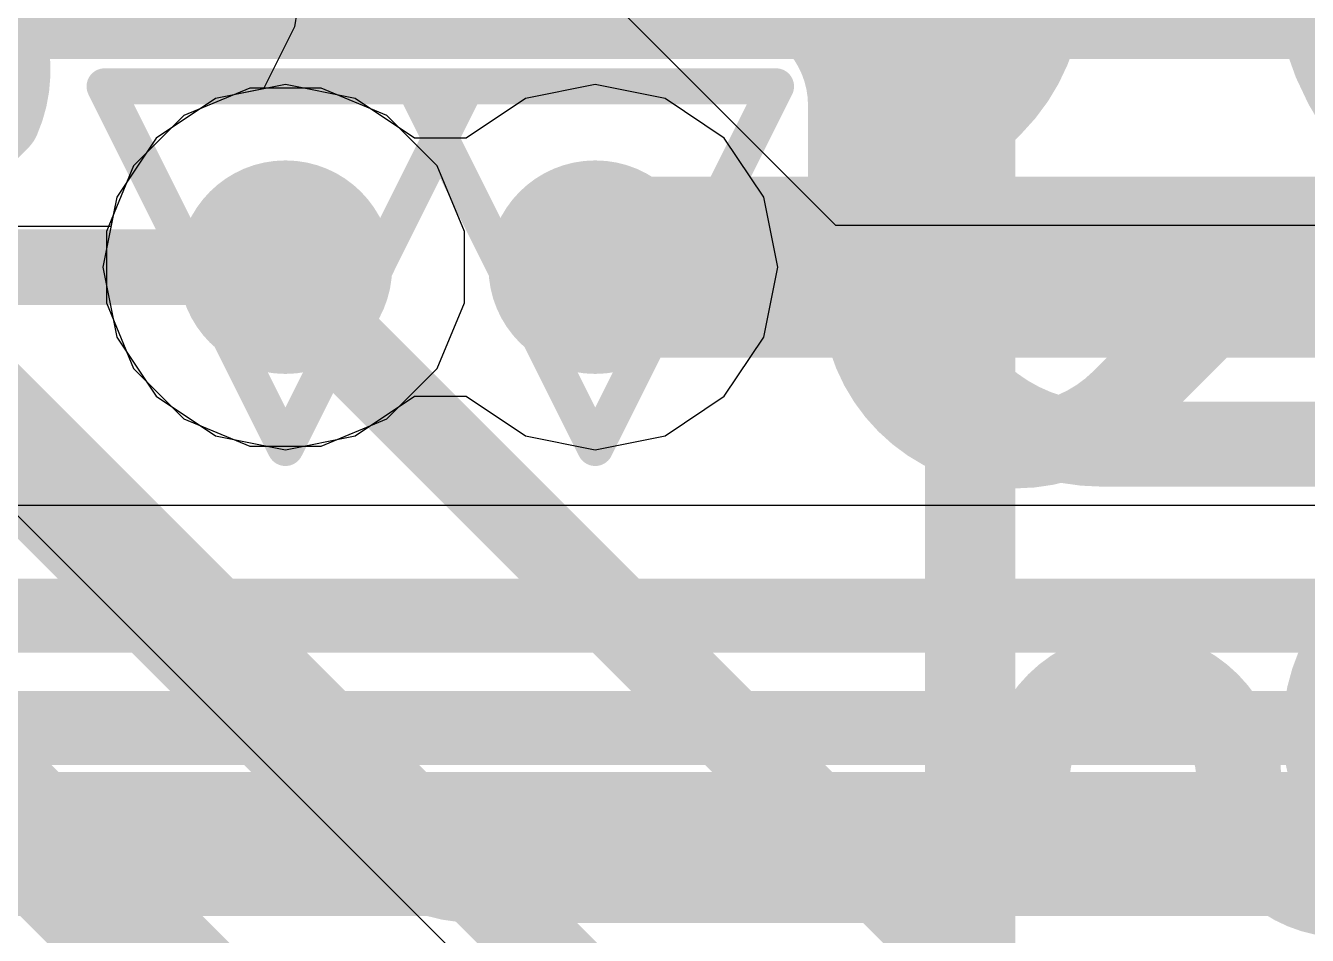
# Model space of a CAD drawing. Header units: inches. Extents: x -6 to 283, y -12 to 154.
# Drawn here: x 61.442 to 63.243, y 0.204 to 1.482 of the extents above; entities that cross this region are included whole.
import ezdxf

# ---------------------------------------------------------------- set-up
doc = ezdxf.new("R2010")
doc.units = ezdxf.units.IN
for name, color, linetype in [('Bottom Layer', 5, 'Continuous'), ('Bottom Overlay', 54, 'Continuous'), ('Drill Drawing', 1, 'Continuous'), ('GND-1', 16, 'Continuous'), ('GND-2', 90, 'Continuous'), ('GND-3', 216, 'Continuous'), ('GND-4', 54, 'Continuous'), ('PWR-1', 156, 'Continuous'), ('PWR-2', 130, 'Continuous'), ('Signal L1', 76, 'Continuous'), ('Signal L2', 6, 'Continuous'), ('Top Layer', 1, 'Continuous'), ('Via Holes', 16, 'Continuous')]:
    doc.layers.add(name, color=color, linetype=linetype)

# ---------------------------------------------------------------- blocks, each defined once
blk = doc.blocks.new('FBGA_153_11_5_13__B_56')
at = {"layer": 'Bottom Overlay'}
blk.add_lwpolyline([(5.7500012, 3.25000112, 0.127, 0.127, 0), (5.7500012, 6.4999997, 0.127, 0.127, 0)], format="xyseb", dxfattribs=at)

msp = doc.modelspace()

# ---------------------------------------------------------------- hatches: boundary and pattern name
at = {"layer": 'Bottom Layer'}
h = msp.add_hatch(color=5, dxfattribs=at)
edge = h.paths.add_edge_path()
edge.add_arc((61.80723732, 1.14267488), 0.1499997, 0, 360)
h = msp.add_hatch(color=5, dxfattribs=at)
edge = h.paths.add_edge_path()
edge.add_arc((62.24256283999999, 1.14267488), 0.1499997, 0, 360)
at = {"layer": 'GND-1'}
h = msp.add_hatch(color=16, dxfattribs=at)
edge = h.paths.add_edge_path()
edge.add_arc((61.80723732, 1.14267488), 0.1499997, 0, 360)
h = msp.add_hatch(color=16, dxfattribs=at)
edge = h.paths.add_edge_path()
edge.add_arc((62.24256283999999, 1.14267488), 0.1499997, 0, 360)
at = {"layer": 'GND-2'}
h = msp.add_hatch(color=90, dxfattribs=at)
edge = h.paths.add_edge_path()
edge.add_arc((61.80723732, 1.14267488), 0.1499997, 0, 360)
h = msp.add_hatch(color=90, dxfattribs=at)
edge = h.paths.add_edge_path()
edge.add_arc((62.24256283999999, 1.14267488), 0.1499997, 0, 360)
at = {"layer": 'GND-3'}
h = msp.add_hatch(color=216, dxfattribs=at)
edge = h.paths.add_edge_path()
edge.add_arc((61.80723732, 1.14267488), 0.1499997, 0, 360)
h = msp.add_hatch(color=216, dxfattribs=at)
edge = h.paths.add_edge_path()
edge.add_arc((62.24256283999999, 1.14267488), 0.1499997, 0, 360)
at = {"layer": 'GND-4'}
h = msp.add_hatch(color=54, dxfattribs=at)
edge = h.paths.add_edge_path()
edge.add_arc((61.80723732, 1.14267488), 0.1499997, 0, 360)
h = msp.add_hatch(color=54, dxfattribs=at)
edge = h.paths.add_edge_path()
edge.add_arc((62.24256283999999, 1.14267488), 0.1499997, 0, 360)
at = {"layer": 'PWR-1'}
h = msp.add_hatch(color=156, dxfattribs=at)
edge = h.paths.add_edge_path()
edge.add_arc((61.80723732, 1.14267488), 0.1499997, 0, 360)
h = msp.add_hatch(color=156, dxfattribs=at)
edge = h.paths.add_edge_path()
edge.add_arc((62.24256283999999, 1.14267488), 0.1499997, 0, 360)
at = {"layer": 'PWR-2'}
h = msp.add_hatch(color=130, dxfattribs=at)
edge = h.paths.add_edge_path()
edge.add_arc((61.80723732, 1.14267488), 0.1499997, 0, 360)
h = msp.add_hatch(color=130, dxfattribs=at)
edge = h.paths.add_edge_path()
edge.add_arc((62.24256283999999, 1.14267488), 0.1499997, 0, 360)
at = {"layer": 'Signal L1'}
h = msp.add_hatch(color=76, dxfattribs=at)
edge = h.paths.add_edge_path()
edge.add_arc((61.80723732, 1.14267488), 0.1499997, 0, 360)
h = msp.add_hatch(color=76, dxfattribs=at)
edge = h.paths.add_edge_path()
edge.add_arc((62.24256283999999, 1.14267488), 0.1499997, 0, 360)
at = {"layer": 'Signal L2'}
h = msp.add_hatch(color=6, dxfattribs=at)
edge = h.paths.add_edge_path()
edge.add_arc((61.80723732, 1.14267488), 0.1499997, 0, 360)
h = msp.add_hatch(color=6, dxfattribs=at)
edge = h.paths.add_edge_path()
edge.add_arc((62.24256283999999, 1.14267488), 0.1499997, 0, 360)
at = {"layer": 'Top Layer'}
h = msp.add_hatch(color=1, dxfattribs=at)
edge = h.paths.add_edge_path()
edge.add_arc((61.80723732, 1.14267488), 0.1499997, 0, 360)
h = msp.add_hatch(color=1, dxfattribs=at)
edge = h.paths.add_edge_path()
edge.add_arc((62.24256283999999, 1.14267488), 0.1499997, 0, 360)
at = {"layer": 'Via Holes'}
h = msp.add_hatch(color=7, dxfattribs=at)
edge = h.paths.add_edge_path()
edge.add_arc((61.80723732, 1.14267488), 0.07499858, 0, 360)
h = msp.add_hatch(color=7, dxfattribs=at)
edge = h.paths.add_edge_path()
edge.add_arc((62.24256283999999, 1.14267488), 0.07499858, 0, 360)

# ---------------------------------------------------------------- linework, layer by layer
at = {"layer": 'Bottom Layer'}
msp.add_line((58.7919703, 3.4322004), (62.7314976, -0.5073269), dxfattribs=at)
for points in [[(61.25557726, 1.48848318, 0.10668, 0.10668, 0), (65.69513912, 1.48848318, 0.10668, 0.10668, 0)], [(62.24256283999999, 1.14267488, 0.254, 0.254, 0), (63.26997505999999, 1.14267234, 0.254, 0.254, 0)], [(63.26997505999999, 1.14267488, 0.254, 0.254, -0.06980036508304102), (63.31971588, 1.1356975, 0.254, 0.254, 0)], [(63.31971588, 1.1356975, 0.254, 0.254, 0), (63.31971841999999, 1.13569496, 0.254, 0.254, 0)], [(63.31971841999999, 1.13569496, 0.254, 0.254, 0), (63.52562605999999, 0.96190562, 0.254, 0.254, 0)], [(59.76944612, 0.65287906, 0.10414, 0.10414, 0), (63.97993045999999, 0.65287906, 0.10414, 0.10414, 0)], [(58.59658588, 0.38124638, 0.10414, 0.10414, 0), (63.54035552, 0.38124638, 0.10414, 0.10414, 0)]]:
    msp.add_lwpolyline(points, format="xyseb", dxfattribs=at)
for points in [[(62.17906283999999, 1.14267488, 0.127, 0.127, 1), (62.30606283999999, 1.14267488, 0.127, 0.127, 1)], [(63.20647506, 1.14267488, 0.127, 0.127, 1), (63.33347506, 1.14267488, 0.127, 0.127, 1)], [(63.20647506, 1.14267234, 0.127, 0.127, 1), (63.33347506, 1.14267234, 0.127, 0.127, 1)], [(63.25621588, 1.1356975, 0.127, 0.127, 1), (63.38321587999999, 1.1356975, 0.127, 0.127, 1)], [(63.25621588, 1.1356975, 0.127, 0.127, 1), (63.38321587999999, 1.1356975, 0.127, 0.127, 1)], [(63.25621842, 1.13569496, 0.127, 0.127, 1), (63.38321841999999, 1.13569496, 0.127, 0.127, 1)], [(63.25621842, 1.13569496, 0.127, 0.127, 1), (63.38321841999999, 1.13569496, 0.127, 0.127, 1)]]:
    msp.add_lwpolyline(points, format="xyseb", close=True, dxfattribs=at)
at = {"layer": 'Drill Drawing'}
for points in [[(61.55323731999999, 1.39667488, 0.0508, 0.0508, 0), (62.06123732, 1.39667488, 0.0508, 0.0508, 0)], [(61.55323731999999, 1.39667488, 0.0508, 0.0508, 0), (61.80723732, 0.8886748800000001, 0.0508, 0.0508, 0)], [(61.80723732, 0.8886748800000001, 0.0508, 0.0508, 0), (62.06123732, 1.39667488, 0.0508, 0.0508, 0)], [(61.98856284, 1.39667488, 0.0508, 0.0508, 0), (62.49656284, 1.39667488, 0.0508, 0.0508, 0)], [(61.98856284, 1.39667488, 0.0508, 0.0508, 0), (62.24256283999999, 0.8886748800000001, 0.0508, 0.0508, 0)], [(62.24256283999999, 0.8886748800000001, 0.0508, 0.0508, 0), (62.49656284, 1.39667488, 0.0508, 0.0508, 0)]]:
    msp.add_lwpolyline(points, format="xyseb", dxfattribs=at)
for points in [[(61.54053731999999, 1.39667488, 0.0254, 0.0254, 1), (61.56593732, 1.39667488, 0.0254, 0.0254, 1)], [(61.54053731999999, 1.39667488, 0.0254, 0.0254, 1), (61.56593732, 1.39667488, 0.0254, 0.0254, 1)], [(61.97586283999999, 1.39667488, 0.0254, 0.0254, 1), (62.00126283999999, 1.39667488, 0.0254, 0.0254, 1)], [(61.97586283999999, 1.39667488, 0.0254, 0.0254, 1), (62.00126283999999, 1.39667488, 0.0254, 0.0254, 1)], [(62.04853731999999, 1.39667488, 0.0254, 0.0254, 1), (62.07393732, 1.39667488, 0.0254, 0.0254, 1)], [(62.04853731999999, 1.39667488, 0.0254, 0.0254, 1), (62.07393732, 1.39667488, 0.0254, 0.0254, 1)], [(62.48386283999999, 1.39667488, 0.0254, 0.0254, 1), (62.50926283999999, 1.39667488, 0.0254, 0.0254, 1)], [(62.48386283999999, 1.39667488, 0.0254, 0.0254, 1), (62.50926283999999, 1.39667488, 0.0254, 0.0254, 1)], [(61.79453732, 0.8886748800000001, 0.0254, 0.0254, 1), (61.81993731999999, 0.8886748800000001, 0.0254, 0.0254, 1)], [(61.79453732, 0.8886748800000001, 0.0254, 0.0254, 1), (61.81993731999999, 0.8886748800000001, 0.0254, 0.0254, 1)], [(62.22986284, 0.8886748800000001, 0.0254, 0.0254, 1), (62.25526284, 0.8886748800000001, 0.0254, 0.0254, 1)], [(62.22986284, 0.8886748800000001, 0.0254, 0.0254, 1), (62.25526284, 0.8886748800000001, 0.0254, 0.0254, 1)]]:
    msp.add_lwpolyline(points, format="xyseb", close=True, dxfattribs=at)
at = {"layer": 'GND-1'}
for p, q in [((61.7571917, 1.39427458), (61.66471792, 1.35597138)), ((61.85728294, 1.39427458), (61.7571917, 1.39427458)), ((61.94975672, 1.35597138), (61.85728294, 1.39427458)), ((61.66471792, 1.35597138), (61.59394082, 1.28519428)), ((62.02053381999999, 1.28519428), (61.94975672, 1.35597138)), ((61.59394082, 1.28519428), (61.55563761999999, 1.1927205)), ((62.05883702, 1.1927205), (62.02053381999999, 1.28519428)), ((61.55563761999999, 1.1927205), (61.55563761999999, 1.09262926)), ((62.05883702, 1.09262926), (62.05883702, 1.1927205)), ((61.55563761999999, 1.09262926), (61.59394082, 1.00015548)), ((62.02053381999999, 1.00015548), (62.05883702, 1.09262926)), ((61.59394082, 1.00015548), (61.66471792, 0.9293783800000001)), ((61.94975672, 0.9293783800000001), (62.02053381999999, 1.00015548)), ((61.66471792, 0.9293783800000001), (61.7571917, 0.89107518)), ((61.85728294, 0.89107518), (61.94975672, 0.9293783800000001)), ((61.7571917, 0.89107518), (61.85728294, 0.89107518))]:
    msp.add_line(p, q, dxfattribs=at)
at = {"layer": 'GND-2'}
for p, q in [((61.7571917, 1.39427458), (61.66471792, 1.35597138)), ((61.85728294, 1.39427458), (61.7571917, 1.39427458)), ((61.94975672, 1.35597138), (61.85728294, 1.39427458)), ((61.66471792, 1.35597138), (61.59394082, 1.28519428)), ((62.02053381999999, 1.28519428), (61.94975672, 1.35597138)), ((61.59394082, 1.28519428), (61.55563761999999, 1.1927205)), ((62.05883702, 1.1927205), (62.02053381999999, 1.28519428)), ((61.55563761999999, 1.1927205), (61.55563761999999, 1.09262926)), ((62.05883702, 1.09262926), (62.05883702, 1.1927205)), ((61.55563761999999, 1.09262926), (61.59394082, 1.00015548)), ((62.02053381999999, 1.00015548), (62.05883702, 1.09262926)), ((61.59394082, 1.00015548), (61.66471792, 0.9293783800000001)), ((61.94975672, 0.9293783800000001), (62.02053381999999, 1.00015548)), ((61.66471792, 0.9293783800000001), (61.7571917, 0.89107518)), ((61.85728294, 0.89107518), (61.94975672, 0.9293783800000001)), ((61.7571917, 0.89107518), (61.85728294, 0.89107518))]:
    msp.add_line(p, q, dxfattribs=at)
at = {"layer": 'GND-3'}
for p, q in [((61.7571917, 1.39427458), (61.66471792, 1.35597138)), ((61.85728294, 1.39427458), (61.7571917, 1.39427458)), ((61.94975672, 1.35597138), (61.85728294, 1.39427458)), ((61.66471792, 1.35597138), (61.59394082, 1.28519428)), ((62.02053381999999, 1.28519428), (61.94975672, 1.35597138)), ((61.59394082, 1.28519428), (61.55563761999999, 1.1927205)), ((62.05883702, 1.1927205), (62.02053381999999, 1.28519428)), ((61.55563761999999, 1.1927205), (61.55563761999999, 1.09262926)), ((62.05883702, 1.09262926), (62.05883702, 1.1927205)), ((61.55563761999999, 1.09262926), (61.59394082, 1.00015548)), ((62.02053381999999, 1.00015548), (62.05883702, 1.09262926)), ((61.59394082, 1.00015548), (61.66471792, 0.9293783800000001)), ((61.94975672, 0.9293783800000001), (62.02053381999999, 1.00015548)), ((61.66471792, 0.9293783800000001), (61.7571917, 0.89107518)), ((61.85728294, 0.89107518), (61.94975672, 0.9293783800000001)), ((61.7571917, 0.89107518), (61.85728294, 0.89107518))]:
    msp.add_line(p, q, dxfattribs=at)
at = {"layer": 'GND-4'}
for p, q in [((61.7571917, 1.39427458), (61.66471792, 1.35597138)), ((61.85728294, 1.39427458), (61.7571917, 1.39427458)), ((61.94975672, 1.35597138), (61.85728294, 1.39427458)), ((61.66471792, 1.35597138), (61.59394082, 1.28519428)), ((62.02053381999999, 1.28519428), (61.94975672, 1.35597138)), ((61.59394082, 1.28519428), (61.55563761999999, 1.1927205)), ((62.05883702, 1.1927205), (62.02053381999999, 1.28519428)), ((61.55563761999999, 1.1927205), (61.55563761999999, 1.09262926)), ((62.05883702, 1.09262926), (62.05883702, 1.1927205)), ((61.55563761999999, 1.09262926), (61.59394082, 1.00015548)), ((62.02053381999999, 1.00015548), (62.05883702, 1.09262926)), ((61.59394082, 1.00015548), (61.66471792, 0.9293783800000001)), ((61.94975672, 0.9293783800000001), (62.02053381999999, 1.00015548)), ((61.66471792, 0.9293783800000001), (61.7571917, 0.89107518)), ((61.85728294, 0.89107518), (61.94975672, 0.9293783800000001)), ((61.7571917, 0.89107518), (61.85728294, 0.89107518))]:
    msp.add_line(p, q, dxfattribs=at)
at = {"layer": 'PWR-1'}
for p, q in [((61.80723732, 1.39920472), (61.70906885999999, 1.3796772)), ((61.90540578, 1.3796772), (61.80723732, 1.39920472)), ((62.24256283999999, 1.39920472), (62.14439437999999, 1.3796772)), ((62.34073129999999, 1.3796772), (62.24256283999999, 1.39920472)), ((61.70906885999999, 1.3796772), (61.62584321999999, 1.32406898)), ((61.98862887999999, 1.32406898), (61.90540578, 1.3796772)), ((62.14439437999999, 1.3796772), (62.06117127999999, 1.32406898)), ((62.42395694, 1.32406898), (62.34073129999999, 1.3796772)), ((61.62584321999999, 1.32406898), (61.570235, 1.24084334)), ((62.06117127999999, 1.32406898), (61.98862887999999, 1.32406898)), ((62.47956516, 1.24084334), (62.42395694, 1.32406898)), ((61.570235, 1.24084334), (61.55070747999999, 1.14267488)), ((62.49909268, 1.14267488), (62.47956516, 1.24084334)), ((61.55070747999999, 1.14267488), (61.570235, 1.04450642)), ((62.47956516, 1.04450642), (62.49909268, 1.14267488)), ((61.570235, 1.04450642), (61.62584321999999, 0.9612807800000001)), ((62.42395694, 0.9612807800000001), (62.47956516, 1.04450642)), ((61.62584321999999, 0.9612807800000001), (61.70906885999999, 0.9056725599999998)), ((61.90540578, 0.9056725599999998), (61.98862887999999, 0.9612807800000001)), ((61.98862887999999, 0.9612807800000001), (62.06117127999999, 0.9612807800000001)), ((62.06117127999999, 0.9612807800000001), (62.14439437999999, 0.9056725599999998)), ((62.34073129999999, 0.9056725599999998), (62.42395694, 0.9612807800000001)), ((61.70906885999999, 0.9056725599999998), (61.80723732, 0.8861450399999999)), ((61.80723732, 0.8861450399999999), (61.90540578, 0.9056725599999998)), ((62.14439437999999, 0.9056725599999998), (62.24256283999999, 0.8861450399999999)), ((62.24256283999999, 0.8861450399999999), (62.34073129999999, 0.9056725599999998))]:
    msp.add_line(p, q, dxfattribs=at)
at = {"layer": 'PWR-2'}
for p, q in [((62.58084258, 1.20134634), (61.85770966, 1.92447926)), ((61.82664545999999, 1.52269698), (61.81997796, 1.48028152)), ((61.81997796, 1.48028152), (61.77662015999999, 1.3931138)), ((61.77662015999999, 1.3931138), (61.70906885999999, 1.3796772)), ((61.70906885999999, 1.3796772), (61.62584321999999, 1.32406898)), ((61.62584321999999, 1.32406898), (61.570235, 1.24084334)), ((61.570235, 1.24084334), (61.56205366, 1.19971058)), ((61.56205366, 1.19971058), (58.90577245999999, 1.19971058)), ((69.08090578, 1.20134634), (62.58084258, 1.20134634)), ((54.6329489, 0.80812386), (69.0357649, 0.8081289399999999))]:
    msp.add_line(p, q, dxfattribs=at)
at = {"layer": 'Signal L1'}
for points in [[(59.15873106, 2.59099304, 0.11938, 0.11938, 0), (61.65268594, 0.09703815999999998, 0.11938, 0.11938, 0)], [(62.69743366, 1.15088416, 0.11938, 0.11938, 0), (62.69743366, 1.7061307, 0.11938, 0.11938, 0)], [(61.13757902, 1.5370302, 0.11938, 0.11938, -0.823962816451236), (61.40337478, 1.35212582, 0.11938, 0.11938, 0)], [(63.62767563999999, 1.20134634, 0.11938, 0.11938, -0.4142135623730951), (63.25374954, 1.57527244, 0.11938, 0.11938, 0)], [(61.41739304, 1.42030958, 0.11938, 0.11938, -0.198912367379658), (61.37909238, 1.32784342, 0.11938, 0.11938, 0)], [(61.37909238, 1.32784342, 0.11938, 0.11938, 0), (61.40083478, 1.34958582, 0.11938, 0.11938, 0)], [(62.95432672, 0.8939910999999999, 0.11938, 0.11938, -0.4142135623730951), (62.69743366, 1.15088416, 0.11938, 0.11938, 0)], [(61.29271968, 0.9839604399999999, 0.11938, 0.11938, 0), (61.94089719999999, 0.33578546, 0.11938, 0.11938, 0)], [(62.95432672, 0.8939910999999999, 0.11938, 0.11938, 0), (66.54766726, 0.8939910999999999, 0.11938, 0.11938, 0)], [(62.84976762, 0.4233062399999999, 0.11938, 0.11938, -0.9999999999999999), (63.14694761999999, 0.4233062399999999, 0.11938, 0.11938, 0)], [(62.84976762, 0.4233062399999999, 0.11938, 0.11938, -0.4142135623730951), (62.70753016, 0.28106878, 0.11938, 0.11938, 0)], [(63.14694761999999, 0.4088765, 0.11938, 0.11938, 0), (63.14694761999999, 0.4233062399999999, 0.11938, 0.11938, 0)], [(63.44412762, 0.4088765, 0.11938, 0.11938, -0.9999999999999999), (63.14694761999999, 0.4088765, 0.11938, 0.11938, 0)], [(62.07516414, 0.28106116, 0.11938, 0.11938, -0.1974650401128158), (61.94089973999999, 0.335788, 0.11938, 0.11938, 0)], [(62.07516414, 0.28106116, 0.11938, 0.11938, 0), (62.70753016, 0.28106878, 0.11938, 0.11938, 0)]]:
    msp.add_lwpolyline(points, format="xyseb", dxfattribs=at)
for points in [[(61.38754804, 1.42030958, 0.05969, 0.05969, 1), (61.44723803999999, 1.42030958, 0.05969, 0.05969, 1)], [(61.37098978, 1.34958582, 0.05969, 0.05969, 1), (61.43067977999999, 1.34958582, 0.05969, 0.05969, 1)], [(61.37352978, 1.35212582, 0.05969, 0.05969, 1), (61.43321977999999, 1.35212582, 0.05969, 0.05969, 1)], [(62.66758866, 1.15088416, 0.05969, 0.05969, 1), (62.72727866, 1.15088416, 0.05969, 0.05969, 1)], [(62.66758866, 1.15088416, 0.05969, 0.05969, 1), (62.72727866, 1.15088416, 0.05969, 0.05969, 1)], [(62.92448172, 0.8939910999999999, 0.05969, 0.05969, 1), (62.98417171999999, 0.8939910999999999, 0.05969, 0.05969, 1)], [(62.92448172, 0.8939910999999999, 0.05969, 0.05969, 1), (62.98417171999999, 0.8939910999999999, 0.05969, 0.05969, 1)], [(62.81992262, 0.4233062399999999, 0.05969, 0.05969, 1), (62.87961262, 0.4233062399999999, 0.05969, 0.05969, 1)], [(62.81992262, 0.4233062399999999, 0.05969, 0.05969, 1), (62.87961262, 0.4233062399999999, 0.05969, 0.05969, 1)], [(63.11710262, 0.4233062399999999, 0.05969, 0.05969, 1), (63.17679261999999, 0.4233062399999999, 0.05969, 0.05969, 1)], [(63.11710262, 0.4233062399999999, 0.05969, 0.05969, 1), (63.17679261999999, 0.4233062399999999, 0.05969, 0.05969, 1)], [(63.11710262, 0.4088765, 0.05969, 0.05969, 1), (63.17679261999999, 0.4088765, 0.05969, 0.05969, 1)], [(63.11710262, 0.4088765, 0.05969, 0.05969, 1), (63.17679261999999, 0.4088765, 0.05969, 0.05969, 1)], [(61.9110522, 0.33578546, 0.05969, 0.05969, 1), (61.9707422, 0.33578546, 0.05969, 0.05969, 1)], [(61.91105473999999, 0.335788, 0.05969, 0.05969, 1), (61.97074474, 0.335788, 0.05969, 0.05969, 1)], [(62.04531914, 0.28106116, 0.05969, 0.05969, 1), (62.10500914, 0.28106116, 0.05969, 0.05969, 1)], [(62.04531914, 0.28106116, 0.05969, 0.05969, 1), (62.10500914, 0.28106116, 0.05969, 0.05969, 1)], [(62.67768516, 0.28106878, 0.05969, 0.05969, 1), (62.73737516, 0.28106878, 0.05969, 0.05969, 1)], [(62.67768516, 0.28106878, 0.05969, 0.05969, 1), (62.73737516, 0.28106878, 0.05969, 0.05969, 1)]]:
    msp.add_lwpolyline(points, format="xyseb", close=True, dxfattribs=at)
at = {"layer": 'Signal L2'}
for points in [[(62.45649941999999, 1.71496482, 0.11938, 0.11938, -0.9995775986447135), (62.79872124, 1.37182352, 0.11938, 0.11938, 0)], [(62.68318933999999, 1.25628654, 0.11938, 0.11938, 0), (62.79872124, 1.37182352, 0.11938, 0.11938, 0)], [(62.98423776, 0.9538690599999999, 0.11938, 0.11938, -0.9994908415824012), (62.68257466, 1.25567694, 0.11938, 0.11938, 0)], [(62.68257466, 1.25567694, 0.11938, 0.11938, 0), (62.68318933999999, 1.25628654, 0.11938, 0.11938, 0)], [(61.11346172, 1.2405614, 0.11938, 0.11938, 0), (61.51731663999999, 0.8367064799999999, 0.11938, 0.11938, 0)], [(61.78183731999999, 1.14267488, 0.11938, 0.11938, 0), (63.27917494, -0.35467036, 0.11938, 0.11938, 0)], [(63.10023955999999, 1.06986832, 0.11938, 0.11938, -1.000672153578865), (63.42744236, 0.74309986, 0.11938, 0.11938, 0)], [(62.98424284, 0.9538665199999999, 0.11938, 0.11938, 0), (63.10023955999999, 1.06986832, 0.11938, 0.11938, 0)], [(60.86905529999999, 0.96287844, 0.127, 0.127, 0), (62.80239915999999, -0.97046796, 0.127, 0.127, 0)], [(61.51731663999999, 0.8367064799999999, 0.11938, 0.11938, 0), (63.06101941999999, -0.7070064599999999, 0.11938, 0.11938, 0)], [(63.64478762, 0.33800034, 0.11938, 0.11938, -1.005454390424339), (63.33342934, 0.64908176, 0.11938, 0.11938, 0)]]:
    msp.add_lwpolyline(points, format="xyseb", dxfattribs=at)
for points in [[(62.76887623999999, 1.37182352, 0.05969, 0.05969, 1), (62.82856624, 1.37182352, 0.05969, 0.05969, 1)], [(62.76887623999999, 1.37182352, 0.05969, 0.05969, 1), (62.82856624, 1.37182352, 0.05969, 0.05969, 1)], [(62.65272966, 1.25567694, 0.05969, 0.05969, 1), (62.71241965999999, 1.25567694, 0.05969, 0.05969, 1)], [(62.65272966, 1.25567694, 0.05969, 0.05969, 1), (62.71241965999999, 1.25567694, 0.05969, 0.05969, 1)], [(62.65334434, 1.25628654, 0.05969, 0.05969, 1), (62.71303433999999, 1.25628654, 0.05969, 0.05969, 1)], [(62.65334434, 1.25628654, 0.05969, 0.05969, 1), (62.71303433999999, 1.25628654, 0.05969, 0.05969, 1)], [(61.75199231999999, 1.14267488, 0.05969, 0.05969, 1), (61.81168232, 1.14267488, 0.05969, 0.05969, 1)], [(63.07039456, 1.06986832, 0.05969, 0.05969, 1), (63.13008456, 1.06986832, 0.05969, 0.05969, 1)], [(63.07039456, 1.06986832, 0.05969, 0.05969, 1), (63.13008456, 1.06986832, 0.05969, 0.05969, 1)], [(62.95439276, 0.9538690599999999, 0.05969, 0.05969, 1), (63.01408275999999, 0.9538690599999999, 0.05969, 0.05969, 1)], [(62.95439783999999, 0.9538665199999999, 0.05969, 0.05969, 1), (63.01408784, 0.9538665199999999, 0.05969, 0.05969, 1)], [(61.48747164, 0.8367064799999999, 0.05969, 0.05969, 1), (61.54716164, 0.8367064799999999, 0.05969, 0.05969, 1)], [(61.48747164, 0.8367064799999999, 0.05969, 0.05969, 1), (61.54716164, 0.8367064799999999, 0.05969, 0.05969, 1)]]:
    msp.add_lwpolyline(points, format="xyseb", close=True, dxfattribs=at)
at = {"layer": 'Top Layer'}
for points in [[(62.42803364, 1.53712926, 0.10668, 0.10668, -0.4142135623730951), (62.59490655999999, 1.37025634, 0.10668, 0.10668, 0)], [(62.59490655999999, 1.23142502, 0.10668, 0.10668, 0), (62.59490655999999, 1.37025634, 0.10668, 0.10668, 0)], [(62.74729639999999, 1.07903518, 0.10668, 0.10668, -0.4142135623730951), (62.59490655999999, 1.23142502, 0.10668, 0.10668, 0)], [(63.40513862, 1.21012458, 0.10668, 0.10668, -0.4142135623730951), (63.27404921999999, 1.07903518, 0.10668, 0.10668, 0)], [(61.11436849999999, 1.14267488, 0.10668, 0.10668, 0), (61.78183731999999, 1.14267488, 0.10668, 0.10668, 0)], [(62.74729639999999, 1.07903518, 0.10668, 0.10668, 0), (63.27404921999999, 1.07903518, 0.10668, 0.10668, 0)], [(60.37182997999999, 0.49511712, 0.10414, 0.10414, 0), (65.66939622, 0.49511712, 0.10414, 0.10414, 0)], [(60.1608779, 0.28288488, 0.10414, 0.10414, 0), (64.8808583, 0.28288488, 0.10414, 0.10414, 0)]]:
    msp.add_lwpolyline(points, format="xyseb", dxfattribs=at)
for points in [[(62.56823656, 1.37025634, 0.05333999999999999, 0.05333999999999999, 1), (62.62157656, 1.37025634, 0.05333999999999999, 0.05333999999999999, 1)], [(62.56823656, 1.37025634, 0.05333999999999999, 0.05333999999999999, 1), (62.62157656, 1.37025634, 0.05333999999999999, 0.05333999999999999, 1)], [(62.56823656, 1.23142502, 0.05333999999999999, 0.05333999999999999, 1), (62.62157656, 1.23142502, 0.05333999999999999, 0.05333999999999999, 1)], [(62.56823656, 1.23142502, 0.05333999999999999, 0.05333999999999999, 1), (62.62157656, 1.23142502, 0.05333999999999999, 0.05333999999999999, 1)], [(61.75516732, 1.14267488, 0.05333999999999999, 0.05333999999999999, 1), (61.80850732, 1.14267488, 0.05333999999999999, 0.05333999999999999, 1)], [(62.7206264, 1.07903518, 0.05333999999999999, 0.05333999999999999, 1), (62.7739664, 1.07903518, 0.05333999999999999, 0.05333999999999999, 1)], [(62.7206264, 1.07903518, 0.05333999999999999, 0.05333999999999999, 1), (62.7739664, 1.07903518, 0.05333999999999999, 0.05333999999999999, 1)], [(63.24737922, 1.07903518, 0.05333999999999999, 0.05333999999999999, 1), (63.30071922, 1.07903518, 0.05333999999999999, 0.05333999999999999, 1)], [(63.24737922, 1.07903518, 0.05333999999999999, 0.05333999999999999, 1), (63.30071922, 1.07903518, 0.05333999999999999, 0.05333999999999999, 1)]]:
    msp.add_lwpolyline(points, format="xyseb", close=True, dxfattribs=at)

# ---------------------------------------------------------------- block references
msp.add_blockref('FBGA_153_11_5_13__B_56', (57.01928143999999, -4.44436246))

doc.saveas('drawing.dxf')
